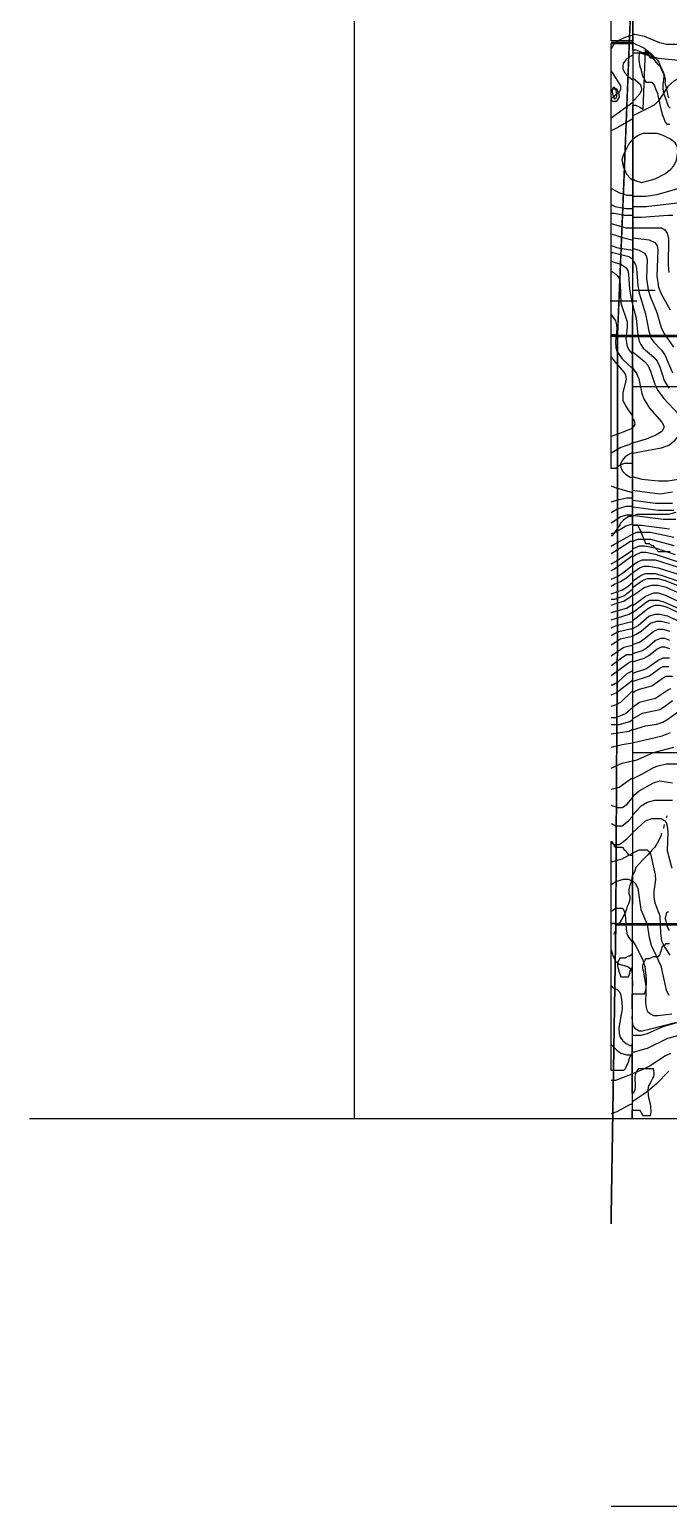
# Model space of a CAD drawing. Extents: x -0.82 to 6.83, y -0.63 to 7.9.
# Drawn here: x -0.817 to 0.088, y 3.104 to 5.197 of the extents above; entities that cross this region are included whole.
import ezdxf

# ---------------------------------------------------------------- set-up
doc = ezdxf.new("R2010")
doc.units = 0
for name, color, linetype in [('Grid', 7, 'CONTINUOUS'), ('roads', 7, 'CONTINUOUS'), ('split_lines', 7, 'CONTINUOUS'), ('split_lines_copy', 7, 'CONTINUOUS'), ('topo', 7, 'CONTINUOUS'), ('topo_grid', 7, 'CONTINUOUS'), ('water', 7, 'CONTINUOUS'), ('white', 7, 'CONTINUOUS')]:
    doc.layers.add(name, color=color, linetype=linetype)

msp = doc.modelspace()

# ---------------------------------------------------------------- linework, layer by layer
at = {"layer": 'Grid', "color": 1}
for points in [[(0.006687, 5.58326), (0.048339, 5.58326), (0.039903, 5.378684), (0.031994, 5.174108), (0.024086, 4.969003), (0.01565, 4.764454), (0.006687, 4.764454)], [(2.529613, 5.383394), (2.516432, 5.180405), (2.503779, 4.976888), (2.490597, 4.77337), (2.284967, 4.770725), (2.07881, 4.76755), (1.873176, 4.764375), (1.667546, 4.761729), (1.460861, 4.761729), (1.254704, 4.761729), (1.048547, 4.761729), (0.841862, 4.761729), (0.635705, 4.761729), (0.429021, 4.761729), (0.222336, 4.761729), (0.015652, 4.761729), (0.006688, 4.761729)], [(0.006687, 4.763898), (0.01565, 4.763898), (0.222334, 4.763898), (0.429019, 4.763898), (0.635703, 4.763898), (0.84186, 4.763898), (1.048549, 4.763898), (1.254707, 4.763898), (1.460864, 4.763898), (1.667548, 4.763898), (1.873178, 4.766544)], [(0.006687, 4.763898), (0.01565, 4.763898), (0.01565, 4.550909), (0.01565, 4.343158), (0.014068, 4.136492), (0.013014, 3.929799), (0.006687, 3.929799)], [(0.006687, 3.504323), (0.006687, 3.515965), (0.00985, 3.722657), (0.013014, 3.929852), (0.219698, 3.929852), (0.426383, 3.929852), (0.63254, 3.929852), (0.839224, 3.929852), (0.837115, 3.723186), (0.835006, 3.517023), (0.832898, 3.310357), (0.830789, 3.103664), (0.623577, 3.103664), (0.415838, 3.103664), (0.208099, 3.103664), (0.006687, 3.103664)], [(0.006687, 3.929799), (0.013014, 3.929799), (0.00985, 3.722604), (0.006687, 3.515912), (0.006687, 3.50427)]]:
    msp.add_lwpolyline(points, dxfattribs=at)
for points in [[(0.841862, 4.762337), (0.635705, 4.762337), (0.429021, 4.762337), (0.222336, 4.762337), (0.015652, 4.762337), (0.024087, 4.966913), (0.031996, 5.172018), (0.039905, 5.376594), (0.048341, 5.58117), (0.255552, 5.58117), (0.463291, 5.58117), (0.670503, 5.58117), (0.878242, 5.58117), (0.869279, 5.375033), (0.860316, 5.169399), (0.850825, 4.963235)], [(0.839226, 3.927683), (0.632542, 3.927683), (0.426384, 3.927683), (0.2197, 3.927683), (0.013015, 3.927683), (0.01407, 4.134375), (0.015652, 4.341041), (0.015652, 4.548792), (0.015652, 4.761808), (0.222336, 4.761808), (0.429021, 4.761808), (0.635705, 4.761808), (0.841862, 4.761808), (0.841862, 4.548263), (0.841336, 4.340539), (0.840283, 4.133846)]]:
    msp.add_lwpolyline(points, close=True, dxfattribs=at)
at = {"layer": 'roads', "color": 7}
for points in [[(0.006687, 5.178844), (0.013014, 5.178844), (0.020395, 5.178844), (0.024613, 5.178844), (0.031467, 5.178844), (0.036212, 5.178844), (0.041485, 5.176199), (0.047812, 5.173553), (0.052557, 5.170907), (0.056248, 5.168261), (0.059411, 5.165615), (0.062575, 5.162969), (0.065738, 5.160324), (0.068902, 5.156619), (0.072065, 5.153444), (0.074174, 5.150799), (0.075756, 5.146036), (0.077337, 5.142861), (0.078919, 5.139686), (0.080501, 5.135982), (0.081028, 5.132807), (0.081028, 5.130161), (0.080501, 5.126457), (0.079974, 5.122224), (0.079446, 5.118519), (0.079446, 5.115874), (0.079446, 5.115874), (0.079446, 5.112699), (0.079974, 5.109524), (0.081028, 5.10529), (0.08261, 5.102115), (0.084192, 5.096824), (0.085246, 5.093649), (0.086301, 5.091003), (0.087355, 5.088357), (0.089991, 5.085711)], [(0.097901, 4.512227), (0.087356, 4.509581), (0.073648, 4.509581), (0.059939, 4.509581), (0.052031, 4.509581), (0.04254, 4.509581), (0.03674, 4.506935), (0.031468, 4.506935), (0.027777, 4.504289), (0.024087, 4.501643), (0.019869, 4.49741), (0.018814, 4.494764), (0.012487, 4.485768), (0.007742, 4.479418), (0.006688, 4.479418)]]:
    msp.add_lwpolyline(points, dxfattribs=at)
for points in [[(0.014068, 5.113466), (0.015123, 5.11082), (0.017232, 5.105528), (0.017759, 5.101295), (0.016177, 5.097591), (0.013541, 5.094945), (0.011432, 5.094945), (0.00985, 5.094945), (0.008268, 5.094945), (0.007214, 5.097591), (0.006687, 5.097591), (0.006687, 5.110291), (0.008796, 5.112937), (0.010905, 5.112937), (0.012486, 5.112937), (0.014068, 5.112937)], [(0.010377, 5.099231), (0.010905, 5.099231), (0.011959, 5.099231), (0.013014, 5.099231), (0.014595, 5.101877), (0.014595, 5.104523), (0.014068, 5.108227), (0.013014, 5.111931), (0.011432, 5.114577), (0.009323, 5.114577), (0.007741, 5.111931), (0.007741, 5.109285), (0.008268, 5.105581), (0.009323, 5.101877), (0.010377, 5.101877)]]:
    msp.add_lwpolyline(points, close=True, dxfattribs=at)
at = {"layer": 'split_lines', "color": 7}
msp.add_lwpolyline([(-0.817174, 3.653521), (-0.775347, 3.653521), (-0.727447, 3.653521), (-0.679542, 3.653521), (-0.632317, 3.653521), (-0.584417, 3.653521), (-0.537193, 3.653521), (-0.489293, 3.653521), (-0.442062, 3.653521), (-0.394163, 3.653521), (-0.346263, 3.653521), (-0.299039, 3.653521), (-0.251139, 3.653521), (-0.203908, 3.653521), (-0.156009, 3.653521), (-0.108785, 3.653521), (-0.060884, 3.653521), (-0.012985, 3.653521), (0.034246, 3.653521), (0.082145, 3.653521), (0.129369, 3.653521)], dxfattribs=at)
at = {"layer": 'split_lines_copy', "color": 7}
msp.add_lwpolyline([(-0.817174, 3.653521), (-0.775347, 3.653521), (-0.727447, 3.653521), (-0.679542, 3.653521), (-0.632317, 3.653521), (-0.584417, 3.653521), (-0.537193, 3.653521), (-0.489293, 3.653521), (-0.442062, 3.653521), (-0.394163, 3.653521), (-0.346263, 3.653521), (-0.299039, 3.653521), (-0.251139, 3.653521), (-0.203908, 3.653521), (-0.156009, 3.653521), (-0.108785, 3.653521), (-0.060884, 3.653521), (-0.012985, 3.653521), (0.034246, 3.653521), (0.082145, 3.653521), (0.129369, 3.653521)], dxfattribs=at)
at = {"layer": 'topo', "color": 2}
for points in [[(0.116889, 5.216891), (0.117416, 5.190433), (0.116361, 5.185141), (0.114252, 5.181437), (0.110562, 5.178262), (0.103708, 5.175616), (0.09369, 5.175616), (0.08472, 5.175616), (0.07523, 5.178262), (0.053613, 5.187258), (0.039905, 5.189904), (0.037268, 5.189904)], [(0.214425, 5.209642), (0.227079, 5.192179), (0.227607, 5.189534), (0.226552, 5.186888), (0.221807, 5.186888), (0.201244, 5.189534), (0.195445, 5.189534), (0.18859, 5.186888), (0.182791, 5.183184), (0.177518, 5.177363), (0.174355, 5.172071), (0.166446, 5.154079), (0.159065, 5.146671), (0.146411, 5.14085), (0.110027, 5.130796), (0.095791, 5.124446), (0.086828, 5.115979), (0.074174, 5.0964), (0.06732, 5.089521), (0.038321, 5.075234), (0.037267, 5.075234)], [(0.153794, 5.200937), (0.149049, 5.190883), (0.142722, 5.171304), (0.139031, 5.163895), (0.133232, 5.159133), (0.126905, 5.155958), (0.117942, 5.152783), (0.106869, 5.152783), (0.073649, 5.155958), (0.047286, 5.163366), (0.038323, 5.163366), (0.037269, 5.163366)], [(0.037267, 5.188846), (0.02725, 5.1862), (0.016177, 5.180908), (0.010378, 5.176146), (0.006687, 5.169796)], [(0.037267, 5.160376), (0.031468, 5.157731), (0.02725, 5.154026), (0.023559, 5.148735), (0.023032, 5.146089), (0.023032, 5.140797), (0.025668, 5.135506), (0.030413, 5.130214), (0.037267, 5.125451)], [(0.006687, 5.13876), (0.007742, 5.136114), (0.019868, 5.117064), (0.019868, 5.112302), (0.018286, 5.108598), (0.006687, 5.098543)], [(0.037267, 5.128653), (0.047812, 5.119657), (0.049394, 5.113836), (0.049394, 5.11119), (0.047285, 5.105899), (0.039903, 5.097961), (0.037267, 5.095315)], [(0.037267, 5.09341), (0.006687, 5.071185)], [(0.037267, 5.070312), (0.016177, 5.058141), (0.006687, 5.053379)], [(0.037267, 4.985434), (0.040431, 4.982788), (0.049394, 4.980142), (0.060466, 4.982788), (0.068902, 4.985434), (0.08261, 4.992313), (0.090519, 4.998663), (0.095264, 5.003955), (0.098955, 5.011892), (0.101064, 5.023005), (0.100537, 5.030942), (0.097373, 5.036234), (0.090519, 5.041526), (0.079974, 5.046817), (0.071538, 5.049463), (0.060466, 5.049463), (0.051503, 5.049463), (0.044649, 5.046817), (0.038322, 5.042055), (0.037267, 5.042055)], [(0.037267, 5.040785), (0.036213, 5.040785), (0.031468, 5.034964), (0.023559, 5.019089), (0.02145, 5.01221), (0.023559, 5.002685), (0.028304, 4.992101), (0.033577, 4.986281), (0.037267, 4.983635)], [(0.006687, 4.971199), (0.007742, 4.971199), (0.018286, 4.965379), (0.029359, 4.962204), (0.037267, 4.962204)], [(0.037267, 4.960643), (0.039376, 4.960643), (0.055721, 4.960643), (0.071538, 4.963288), (0.114245, 4.975459)], [(0.006687, 4.948948), (0.01196, 4.946302), (0.02725, 4.943127), (0.037267, 4.943127)], [(0.037267, 4.946223), (0.056248, 4.946223), (0.100009, 4.951514)], [(0.006687, 4.93683), (0.011432, 4.93683), (0.024613, 4.933655), (0.037267, 4.933655)], [(0.006687, 4.922172), (0.02725, 4.915822), (0.037267, 4.915822)], [(0.037268, 4.931036), (0.049395, 4.931036), (0.086829, 4.933681), (0.093683, 4.933681)], [(0.006687, 4.907408), (0.024613, 4.901588), (0.035685, 4.898942), (0.037267, 4.898942)], [(0.037267, 4.915769), (0.04254, 4.915769), (0.071538, 4.915769), (0.077865, 4.915769), (0.08261, 4.913123), (0.085774, 4.908361), (0.087883, 4.900423), (0.087356, 4.862985), (0.08841, 4.852401)], [(0.037267, 4.901508), (0.060466, 4.898862), (0.068375, 4.895158), (0.071538, 4.890396), (0.072593, 4.884046), (0.071011, 4.847665), (0.073647, 4.83179), (0.077865, 4.821207), (0.089992, 4.799511)], [(0.006687, 4.890925), (0.016177, 4.88775), (0.037267, 4.884046)], [(0.006687, 4.881029), (0.008796, 4.881029), (0.031468, 4.875209), (0.03674, 4.872034)], [(0.037267, 4.886771), (0.04623, 4.884125), (0.053612, 4.879892), (0.056248, 4.876188), (0.057303, 4.870896), (0.056775, 4.843988), (0.058884, 4.828113), (0.062048, 4.817529), (0.071011, 4.795834), (0.077338, 4.774667), (0.081029, 4.766729), (0.094737, 4.746621)], [(0.006687, 4.868832), (0.020923, 4.86407), (0.027777, 4.859307), (0.029886, 4.855603), (0.03094, 4.850311), (0.032522, 4.829145), (0.034631, 4.815915), (0.03674, 4.807449)], [(0.03674, 4.868911), (0.038322, 4.868911), (0.040958, 4.864149), (0.04254, 4.858328), (0.044121, 4.833986), (0.04623, 4.823403), (0.055194, 4.793876), (0.059939, 4.769534), (0.063102, 4.758951), (0.066793, 4.753659), (0.077865, 4.742546), (0.08261, 4.735667), (0.093155, 4.710267)], [(0.006687, 4.854677), (0.010905, 4.852031), (0.015123, 4.848327), (0.017759, 4.844094), (0.019341, 4.836156), (0.020395, 4.809274), (0.029359, 4.782816), (0.029359, 4.774879), (0.02725, 4.758474), (0.029359, 4.747891), (0.031995, 4.742599), (0.036213, 4.737308), (0.03674, 4.737308)], [(0.03674, 4.807131), (0.042013, 4.788081), (0.044121, 4.76374), (0.04623, 4.755273), (0.048339, 4.75051), (0.05203, 4.745219), (0.066793, 4.732519), (0.071538, 4.726698), (0.075229, 4.71876), (0.081556, 4.69971), (0.08841, 4.688598)], [(0.006687, 4.79287), (0.012486, 4.783874), (0.014068, 4.778583), (0.014595, 4.773291), (0.012486, 4.754241), (0.013014, 4.746304), (0.014595, 4.741012), (0.021977, 4.730429), (0.03674, 4.71667)], [(0.006687, 4.733233), (0.010378, 4.727941), (0.024613, 4.711537), (0.026722, 4.707304), (0.027777, 4.700954), (0.023032, 4.682433), (0.023032, 4.67185), (0.026722, 4.663383), (0.03674, 4.649096)], [(0.03674, 4.739663), (0.037795, 4.739663), (0.053612, 4.726433), (0.058357, 4.721142), (0.062048, 4.712675), (0.068375, 4.694154), (0.072593, 4.685158), (0.081029, 4.674046), (0.102118, 4.651292), (0.105282, 4.646), (0.106864, 4.640708), (0.106336, 4.632771), (0.102118, 4.622717), (0.095792, 4.613721), (0.088937, 4.6079), (0.077338, 4.603667), (0.03674, 4.596258)], [(0.03674, 4.718125), (0.038322, 4.71548), (0.04254, 4.709659), (0.045703, 4.701721), (0.049921, 4.681084), (0.053085, 4.672617), (0.060993, 4.660446), (0.078392, 4.640338), (0.081029, 4.635046), (0.081029, 4.6324), (0.078392, 4.627109), (0.069956, 4.621817), (0.056248, 4.616525), (0.03674, 4.610705)], [(0.03674, 4.633565), (0.034631, 4.630919), (0.021977, 4.625627), (0.006687, 4.620335)], [(0.03674, 4.645762), (0.038849, 4.642587), (0.039903, 4.637295), (0.038322, 4.63412), (0.03674, 4.631474)], [(0.03674, 4.610969), (0.031467, 4.608323), (0.020395, 4.604619), (0.006687, 4.596682)], [(0.03674, 4.59737), (0.031468, 4.594724), (0.026195, 4.591549), (0.021977, 4.586257), (0.019868, 4.580965), (0.020395, 4.575674), (0.023032, 4.570382), (0.026722, 4.566678), (0.033577, 4.562445), (0.03674, 4.562445)], [(0.03674, 4.563027), (0.037795, 4.563027), (0.049921, 4.559852), (0.07312, 4.557206), (0.086828, 4.557206), (0.137448, 4.565143)], [(0.006687, 4.550327), (0.011959, 4.547681), (0.026195, 4.543448), (0.03674, 4.540802)], [(0.03674, 4.544135), (0.053612, 4.54149), (0.075756, 4.538844), (0.093155, 4.54149)], [(0.006687, 4.527599), (0.017759, 4.530774), (0.028831, 4.53342), (0.03674, 4.53342)], [(0.006687, 4.512491), (0.01565, 4.517783), (0.027777, 4.521487), (0.03674, 4.521487)], [(0.03674, 4.529769), (0.037795, 4.529769), (0.068902, 4.525535), (0.093155, 4.525535)], [(0.006687, 4.497648), (0.020395, 4.506644), (0.028831, 4.50929), (0.03674, 4.50929)], [(0.03674, 4.520402), (0.037795, 4.520402), (0.07312, 4.51564), (0.095264, 4.51564)], [(0.03674, 4.508205), (0.039903, 4.508205), (0.079974, 4.502913), (0.0979, 4.502913)], [(0.006687, 4.482249), (0.013542, 4.484895), (0.02725, 4.493362), (0.035686, 4.496008), (0.03674, 4.496008)], [(0.006687, 4.464919), (0.011433, 4.467565), (0.032523, 4.479207), (0.03674, 4.481853)], [(0.03674, 4.494553), (0.048867, 4.494553), (0.088937, 4.489261)], [(0.03674, 4.481905), (0.043067, 4.484551), (0.062048, 4.484551), (0.095264, 4.477672)], [(0.006687, 4.454415), (0.011433, 4.457061), (0.034104, 4.471878), (0.03674, 4.471878)], [(0.006687, 4.439625), (0.013542, 4.443329), (0.03674, 4.459204)], [(0.03674, 4.471825), (0.044649, 4.474471), (0.053612, 4.474471), (0.062048, 4.474471), (0.095264, 4.465475)], [(0.03674, 4.461268), (0.037795, 4.461268), (0.046758, 4.464972), (0.053612, 4.464972), (0.068902, 4.462326), (0.097373, 4.452801)], [(0.006687, 4.430153), (0.011433, 4.432799), (0.03674, 4.45132)], [(0.03674, 4.449679), (0.040958, 4.452325), (0.048867, 4.456029), (0.055721, 4.456029), (0.068902, 4.453383), (0.100009, 4.4428)], [(0.03674, 4.437614), (0.044649, 4.442906), (0.050976, 4.445552), (0.05783, 4.445552), (0.068902, 4.445552), (0.104755, 4.43391)], [(0.006687, 4.418114), (0.015651, 4.421819), (0.024614, 4.427639), (0.03674, 4.437694)], [(0.006687, 4.408087), (0.011433, 4.410733), (0.019869, 4.414437), (0.02725, 4.419199), (0.03674, 4.427137)], [(0.03674, 4.427004), (0.046758, 4.433884), (0.053085, 4.436529), (0.059939, 4.436529), (0.07312, 4.433884), (0.113191, 4.421184)], [(0.03674, 4.414939), (0.048867, 4.423406), (0.055721, 4.426052), (0.062048, 4.426052), (0.068902, 4.426052), (0.079974, 4.422877), (0.119518, 4.409119)], [(0.03674, 4.406102), (0.050976, 4.416156), (0.05783, 4.418802), (0.064157, 4.418802), (0.07312, 4.418802), (0.084192, 4.415627), (0.119518, 4.40134)], [(0.006687, 4.396921), (0.022505, 4.402742), (0.030414, 4.408034), (0.03674, 4.413325)], [(0.006687, 4.389645), (0.011433, 4.389645), (0.024614, 4.394408), (0.03674, 4.403933)], [(0.03674, 4.394302), (0.053085, 4.405944), (0.064157, 4.409648), (0.07312, 4.409648), (0.084192, 4.406473), (0.111082, 4.394302)], [(0.03674, 4.380041), (0.054666, 4.39327), (0.059939, 4.395916), (0.066793, 4.398562), (0.07312, 4.398562), (0.082083, 4.395916), (0.111082, 4.382158)], [(0.006687, 4.381126), (0.014596, 4.383771), (0.024614, 4.386946), (0.033577, 4.392767), (0.03674, 4.395413)], [(0.006687, 4.370542), (0.028305, 4.376892), (0.035686, 4.381655), (0.03674, 4.381655)], [(0.03674, 4.371098), (0.037795, 4.371098), (0.055721, 4.384856), (0.060993, 4.388031), (0.066793, 4.388031), (0.07312, 4.388031), (0.082083, 4.385385), (0.117409, 4.36951)], [(0.03674, 4.359509), (0.042013, 4.363213), (0.05783, 4.375913), (0.062575, 4.378559), (0.068902, 4.381205), (0.075229, 4.381205), (0.084192, 4.378559), (0.119518, 4.362684)], [(0.006687, 4.360224), (0.031995, 4.368161), (0.03674, 4.371336)], [(0.006687, 4.348979), (0.013542, 4.352154), (0.035686, 4.357975), (0.03674, 4.357975)], [(0.03674, 4.34845), (0.038322, 4.34845), (0.044649, 4.352154), (0.059939, 4.365383), (0.068902, 4.368558), (0.075229, 4.368558), (0.086301, 4.365912), (0.118463, 4.350566)], [(0.03674, 4.337364), (0.042013, 4.340009), (0.048867, 4.344243), (0.062048, 4.355355), (0.071011, 4.35853), (0.077865, 4.35853), (0.088937, 4.355355)], [(0.006687, 4.338078), (0.015651, 4.34337), (0.033577, 4.347603), (0.03674, 4.347603)], [(0.006687, 4.324664), (0.019869, 4.33313), (0.03674, 4.337364)], [(0.03674, 4.325246), (0.046758, 4.328421), (0.053085, 4.333183), (0.066793, 4.344296), (0.07312, 4.346941), (0.079974, 4.346941), (0.088937, 4.344296)], [(0.03674, 4.312651), (0.050976, 4.316885), (0.05783, 4.321647), (0.068902, 4.331172), (0.076811, 4.334347), (0.082083, 4.334347), (0.088937, 4.331701)], [(0.006687, 4.309503), (0.024614, 4.321674), (0.03674, 4.32432)], [(0.03674, 4.300534), (0.053085, 4.305825), (0.059939, 4.309529), (0.071011, 4.318525), (0.077865, 4.322229), (0.082083, 4.322229), (0.088937, 4.319584)], [(0.006687, 4.295798), (0.022505, 4.307439), (0.028832, 4.311143), (0.03674, 4.311143)], [(0.006687, 4.281563), (0.030941, 4.299555), (0.03674, 4.3022)], [(0.03674, 4.284606), (0.055721, 4.290956), (0.07312, 4.303126), (0.079974, 4.306301), (0.088937, 4.306301)], [(0.03674, 4.273573), (0.037795, 4.273573), (0.060993, 4.280981), (0.075229, 4.291564), (0.079974, 4.29421), (0.08841, 4.29421)], [(0.006687, 4.268307), (0.008796, 4.268307), (0.016704, 4.27307), (0.029358, 4.284182), (0.035685, 4.287357), (0.03674, 4.287357)], [(0.006687, 4.254073), (0.013541, 4.256719), (0.03674, 4.27471)], [(0.03674, 4.256692), (0.039903, 4.259338), (0.046758, 4.261984), (0.064157, 4.266746), (0.079974, 4.277859), (0.084192, 4.280505), (0.093155, 4.280505)], [(0.006687, 4.237801), (0.014068, 4.240447), (0.020395, 4.243622), (0.036212, 4.258968), (0.03674, 4.258968)], [(0.03674, 4.236743), (0.046758, 4.243622), (0.069429, 4.249443), (0.086301, 4.260555), (0.091046, 4.263201)], [(0.006687, 4.221873), (0.013014, 4.221873), (0.020395, 4.224519), (0.026722, 4.227694), (0.03674, 4.23616)], [(0.03674, 4.219968), (0.050976, 4.227905), (0.075229, 4.233197), (0.082083, 4.23743), (0.093155, 4.245897)], [(0.03674, 4.204172), (0.055194, 4.209993), (0.071011, 4.212639), (0.079447, 4.215285), (0.086828, 4.219518), (0.102118, 4.230631)], [(0.006687, 4.211951), (0.017759, 4.211951), (0.033049, 4.216184), (0.03674, 4.21883)], [(0.006687, 4.198881), (0.031994, 4.202585), (0.03674, 4.205231)], [(0.03674, 4.185995), (0.07892, 4.19605), (0.090519, 4.200812)], [(0.006687, 4.179725), (0.021977, 4.183429), (0.03674, 4.186075)], [(0.03674, 4.159775), (0.044121, 4.162421), (0.066266, 4.172475), (0.095264, 4.179884)], [(0.006687, 4.150197), (0.021977, 4.157076), (0.03674, 4.160251)], [(0.03674, 4.134984), (0.050976, 4.141863), (0.066266, 4.150859), (0.07312, 4.153505), (0.084719, 4.15615), (0.106336, 4.15615)], [(0.006687, 4.120088), (0.007214, 4.120088), (0.017759, 4.123263), (0.033049, 4.133846), (0.03674, 4.136492)], [(0.03674, 4.10916), (0.039903, 4.112865), (0.04623, 4.118156), (0.066266, 4.129269), (0.075229, 4.131915), (0.093155, 4.129269)], [(0.006687, 4.097413), (0.01565, 4.094238), (0.021977, 4.094238), (0.028831, 4.098471), (0.03674, 4.107996)], [(0.03674, 4.083311), (0.048867, 4.09654), (0.057303, 4.101831), (0.068375, 4.104477), (0.093155, 4.104477)], [(0.006687, 4.071722), (0.013014, 4.068547), (0.017759, 4.068547), (0.021977, 4.068547), (0.03094, 4.075426), (0.03674, 4.081776)], [(0.03674, 4.058387), (0.055194, 4.07532), (0.064157, 4.078495), (0.077338, 4.078495), (0.082083, 4.075849), (0.084192, 4.073204), (0.085774, 4.067912), (0.086828, 4.059974), (0.085774, 4.033093), (0.092628, 4.008222)], [(0.006687, 4.044708), (0.010905, 4.042062), (0.017759, 4.042062), (0.021977, 4.044708), (0.028831, 4.05), (0.03674, 4.057937)], [(0.006687, 4.017932), (0.008796, 4.017932), (0.021977, 4.021636), (0.03674, 4.029574)], [(0.03674, 4.029547), (0.04623, 4.03431), (0.053085, 4.03431), (0.057303, 4.03431), (0.060466, 4.031664), (0.062048, 4.028489), (0.068902, 3.998988), (0.069429, 3.992109), (0.066793, 3.975175), (0.066793, 3.967238), (0.068375, 3.9593), (0.075229, 3.94078), (0.076283, 3.916438), (0.077865, 3.905325), (0.08261, 3.8958), (0.089465, 3.885217)], [(0.006687, 3.985256), (0.013014, 3.989489), (0.024086, 3.992664), (0.03094, 3.992664), (0.036212, 3.990019)], [(0.036213, 3.990971), (0.040431, 3.987267), (0.044121, 3.979859), (0.048339, 3.949802), (0.057303, 3.928635), (0.060466, 3.910114), (0.063102, 3.899002), (0.076811, 3.870004), (0.084192, 3.835211), (0.08841, 3.828332)], [(0.006687, 3.947209), (0.013014, 3.951442), (0.017759, 3.951442), (0.021977, 3.951442), (0.024613, 3.948796), (0.026195, 3.942976), (0.027776, 3.921809), (0.029358, 3.913871), (0.032522, 3.90858), (0.036212, 3.903817)], [(0.036213, 3.906093), (0.042013, 3.897097), (0.051503, 3.878047), (0.054139, 3.869051), (0.056248, 3.851059), (0.055194, 3.816796), (0.056775, 3.808329), (0.058357, 3.804625), (0.062048, 3.801979), (0.066266, 3.799333), (0.072593, 3.799333), (0.092628, 3.801979)], [(0.006687, 3.892361), (0.009323, 3.883365), (0.013014, 3.875957), (0.017759, 3.872253), (0.029885, 3.869078), (0.033049, 3.866432), (0.035685, 3.862198), (0.036212, 3.857965)], [(0.036213, 3.818092), (0.037267, 3.848149), (0.036213, 3.852911)], [(0.006687, 3.841693), (0.008268, 3.839047), (0.015123, 3.836401), (0.017759, 3.833756), (0.019868, 3.830051), (0.021449, 3.819468), (0.021977, 3.808885), (0.017232, 3.781977), (0.017759, 3.774039), (0.019341, 3.768748), (0.023031, 3.763456), (0.027776, 3.759752), (0.033049, 3.757106), (0.036212, 3.757106)], [(0.036212, 3.833835), (0.035685, 3.827485), (0.036212, 3.790046), (0.036212, 3.790046)], [(0.097373, 3.788935), (0.062048, 3.779939), (0.050449, 3.777294), (0.046231, 3.777294), (0.041485, 3.779939), (0.038322, 3.784173), (0.03674, 3.789994), (0.036213, 3.797931)], [(0.104227, 3.790549), (0.079447, 3.78367), (0.057303, 3.773616), (0.048339, 3.77097), (0.039904, 3.77097), (0.036213, 3.77097)], [(0.110028, 3.772901), (0.086301, 3.767081), (0.057303, 3.752793), (0.04834, 3.750147), (0.039377, 3.747501), (0.036213, 3.747501)], [(0.006687, 3.757926), (0.007214, 3.757926), (0.014595, 3.750518), (0.020395, 3.746284), (0.028304, 3.743639), (0.036212, 3.743639)], [(0.090519, 3.74557), (0.083665, 3.742395), (0.061521, 3.728108), (0.050449, 3.722287), (0.036213, 3.716995)], [(0.006687, 3.70792), (0.013014, 3.70792), (0.036212, 3.716916)], [(0.088411, 3.720593), (0.070484, 3.702602), (0.055721, 3.689902), (0.036213, 3.677202)], [(0.006687, 3.660454), (0.015123, 3.663629), (0.034103, 3.673683), (0.036212, 3.673683)]]:
    msp.add_lwpolyline(points, dxfattribs=at)
at = {"layer": 'topo_grid', "color": 7}
for points in [[(0.03674, 4.691138), (0.071011, 4.691138), (0.108445, 4.691138)], [(0.03674, 4.172343), (0.069956, 4.172343), (0.107391, 4.172343)], [(0.036213, 3.653521), (0.068902, 3.653521), (0.106336, 3.653521)]]:
    msp.add_lwpolyline(points, dxfattribs=at)
at = {"layer": 'water', "color": 4}
for points in [[(0.085775, 4.082173), (0.085248, 4.082173), (0.084193, 4.079527)], [(0.081557, 4.070055), (0.08103, 4.067409), (0.080503, 4.064763)], [(0.077866, 4.057408), (0.076812, 4.054233), (0.073121, 4.046295), (0.071012, 4.042591), (0.067849, 4.037829), (0.064685, 4.034125), (0.058358, 4.027245), (0.050977, 4.019837), (0.045704, 4.014016), (0.041486, 4.009254), (0.039378, 4.002904), (0.036741, 3.99867), (0.036214, 3.99867)], [(0.036213, 3.997824), (0.035685, 3.995178), (0.035158, 3.989886), (0.033049, 3.983536), (0.031468, 3.978245), (0.031468, 3.97507), (0.031468, 3.972424), (0.032522, 3.969778), (0.033049, 3.967132), (0.033049, 3.964486), (0.032522, 3.96184), (0.03094, 3.957607), (0.029359, 3.953903), (0.028304, 3.950199), (0.025668, 3.943849), (0.02145, 3.935911), (0.016177, 3.926915)], [(0.012486, 3.919798), (0.011432, 3.917152), (0.00985, 3.914506)]]:
    msp.add_lwpolyline(points, dxfattribs=at)
at = {"layer": 'white', "color": 7}
for points in [[(-0.35712, 3.65376), (-0.35712, 7.621001), (2.887564, 7.621001)], [(0.037267, 5.527936), (0.037267, 5.181014), (0.036213, 5.181014), (0.031468, 5.181014), (0.024614, 5.181014), (0.020396, 5.181014), (0.019869, 5.181014), (0.013014, 5.181014), (0.006688, 5.181014), (0.006688, 5.220569)], [(0.088409, 5.099866), (0.087355, 5.102512), (0.086828, 5.105158), (0.0863, 5.108333), (0.083137, 5.121562), (0.083664, 5.124737), (0.083664, 5.124737), (0.083664, 5.127383), (0.083664, 5.127383), (0.083137, 5.127383), (0.08261, 5.130558), (0.08261, 5.130558), (0.081555, 5.133733), (0.081028, 5.133733), (0.079446, 5.136908), (0.077864, 5.140083), (0.076283, 5.144316), (0.076283, 5.144316), (0.075756, 5.144316), (0.075756, 5.144316), (0.073647, 5.146962), (0.070483, 5.150137), (0.06732, 5.15437), (0.066792, 5.15437), (0.064156, 5.157016), (0.063629, 5.157016), (0.060993, 5.159662), (0.060465, 5.159662), (0.057302, 5.162308), (0.057302, 5.162308), (0.053611, 5.162308), (0.053611, 5.162308), (0.048866, 5.164954), (0.042012, 5.1676), (0.037266, 5.1676), (0.037266, 5.514521)], [(0.037267, 5.211494), (0.037267, 5.163499), (0.037267, 5.11553), (0.037267, 5.067561), (0.037267, 5.019565), (0.037267, 4.971596), (0.037267, 4.923601), (0.037267, 4.875632), (0.03674, 4.827663), (0.03674, 4.779668), (0.03674, 4.731699), (0.03674, 4.683703), (0.03674, 4.635734), (0.03674, 4.588294), (0.03674, 4.540299), (0.03674, 4.49233), (0.03674, 4.444335), (0.03674, 4.396366), (0.03674, 4.348397), (0.03674, 4.300401), (0.03674, 4.252432), (0.03674, 4.204437), (0.03674, 4.156468), (0.03674, 4.108499), (0.03674, 4.060504), (0.03674, 4.012535), (0.036212, 3.964539), (0.036212, 3.91657), (0.036212, 3.868601), (0.036212, 3.820606), (0.036212, 3.772637), (0.036212, 3.724668), (0.036212, 3.676673), (0.036212, 3.653389)], [(0.037269, 5.211494), (0.037269, 5.163499), (0.037269, 5.11553), (0.037269, 5.067561), (0.037269, 5.019565), (0.037269, 4.971596), (0.037269, 4.923601), (0.037269, 4.875632), (0.036742, 4.827663), (0.036742, 4.779668), (0.036742, 4.731699), (0.036742, 4.683703), (0.036742, 4.635734), (0.036742, 4.588294), (0.036742, 4.540299), (0.036742, 4.49233), (0.036742, 4.444335), (0.036742, 4.396366), (0.036742, 4.348397), (0.036742, 4.300401), (0.036742, 4.252432), (0.036742, 4.204437), (0.036742, 4.156468), (0.036742, 4.108499), (0.036742, 4.060504), (0.036742, 4.012535), (0.036214, 3.964539), (0.036214, 3.91657), (0.036214, 3.868601), (0.036214, 3.820606), (0.036214, 3.772637), (0.036214, 3.724641), (0.036214, 3.676673), (0.036214, 3.653389)], [(0.089993, 4.456691), (0.087357, 4.456691), (0.084721, 4.456691), (0.082085, 4.456691), (0.079447, 4.456691), (0.077338, 4.456691), (0.074702, 4.456691), (0.07312, 4.456691), (0.071539, 4.459336), (0.068375, 4.462511), (0.066266, 4.465157), (0.064684, 4.465157), (0.060466, 4.467803), (0.058358, 4.467803), (0.056249, 4.467803), (0.054667, 4.470449), (0.053612, 4.473095), (0.052558, 4.475741), (0.051503, 4.478386), (0.049394, 4.483678), (0.04834, 4.486324), (0.047285, 4.48897), (0.045704, 4.491616), (0.044122, 4.494261), (0.042013, 4.494261), (0.039904, 4.494261), (0.037268, 4.494261), (0.03674, 4.494261), (0.037268, 5.089521), (0.040431, 5.089521), (0.040958, 5.089521), (0.047285, 5.086875), (0.052031, 5.084229), (0.055194, 5.167785), (0.055194, 5.167785), (0.058358, 5.165139), (0.060994, 5.162493), (0.061521, 5.162493), (0.064157, 5.159847), (0.067321, 5.156143), (0.067848, 5.156143), (0.066266, 5.156143), (0.064157, 5.156143), (0.062576, 5.156143), (0.060994, 5.158789), (0.059412, 5.161435), (0.05783, 5.164081), (0.055721, 5.164081), (0.05414, 5.164081), (0.052031, 5.164081), (0.049922, 5.164081), (0.04834, 5.164081), (0.046758, 5.164081), (0.046231, 5.161435), (0.045704, 5.158789), (0.045704, 5.156143), (0.045704, 5.153497), (0.046231, 5.150322), (0.046758, 5.147676), (0.047285, 5.144501), (0.04834, 5.141326), (0.048867, 5.138681), (0.049922, 5.135506), (0.050449, 5.13286), (0.051503, 5.130214), (0.053085, 5.127568), (0.05414, 5.124922), (0.055721, 5.122276), (0.05783, 5.122276), (0.059939, 5.122276), (0.062048, 5.122276), (0.064157, 5.122276), (0.066266, 5.119631), (0.067848, 5.116985), (0.068902, 5.114339), (0.069957, 5.111693), (0.071011, 5.109047), (0.072066, 5.106401), (0.072593, 5.103226), (0.074175, 5.097406), (0.077338, 5.08206), (0.078393, 5.079414), (0.07892, 5.076239), (0.079975, 5.073593), (0.081029, 5.070947), (0.082084, 5.068301), (0.083138, 5.065656), (0.085247, 5.06301), (0.086829, 5.06301), (0.089465, 5.06301)], [(0.03674, 4.827716), (0.068902, 4.827716)], [(0.043067, 4.811841), (0.005106, 4.811841)], [(0.033576, 4.026875), (0.035685, 4.026875), (0.03674, 4.026875), (0.036213, 3.88609), (0.035685, 3.88609), (0.033049, 3.883444), (0.03094, 3.883444), (0.025668, 3.880799), (0.023032, 3.880799), (0.020395, 3.880799), (0.018814, 3.880799), (0.017232, 3.878153), (0.016177, 3.875507), (0.01565, 3.872861), (0.01565, 3.870215), (0.016177, 3.867569), (0.016705, 3.864924), (0.017232, 3.862278), (0.018286, 3.859632), (0.019341, 3.856986), (0.020395, 3.85434), (0.021977, 3.85434), (0.023559, 3.85434), (0.025668, 3.85434), (0.027777, 3.85434), (0.029359, 3.85434), (0.03094, 3.85434), (0.031995, 3.856986), (0.033049, 3.859632), (0.033577, 3.862278), (0.034631, 3.864924), (0.035686, 3.867569), (0.036213, 3.867569), (0.036213, 3.744723), (0.035158, 3.744723), (0.033577, 3.742078), (0.032522, 3.739432), (0.031468, 3.736786), (0.029886, 3.732023), (0.028831, 3.729378), (0.027777, 3.726732), (0.026195, 3.724086), (0.024086, 3.72144), (0.021977, 3.72144), (0.019341, 3.72144), (0.016705, 3.72144), (0.014069, 3.72144), (0.011432, 3.72144), (0.008796, 3.72144), (0.006687, 3.72144), (0.006687, 4.046216), (0.007214, 4.046216), (0.008796, 4.04357), (0.010378, 4.040924), (0.01196, 4.038279), (0.014068, 4.038279), (0.016177, 4.038279), (0.018286, 4.038279), (0.020395, 4.038279), (0.022504, 4.038279), (0.024086, 4.035633), (0.027777, 4.032458), (0.029359, 4.029812), (0.03094, 4.027166), (0.033576, 4.027166), (0.033576, 4.027166)], [(0.088938, 3.920089), (0.087356, 3.922735), (0.086302, 3.925381), (0.085247, 3.928027), (0.08472, 3.930673), (0.084193, 3.933318), (0.083665, 3.935964), (0.083665, 3.93861), (0.084193, 3.941256), (0.08472, 3.943902), (0.085775, 3.946548), (0.087884, 3.946548)], [(0.036214, 3.653627), (0.036214, 3.665534), (0.037268, 3.665534), (0.03885, 3.665534), (0.040959, 3.665534), (0.043068, 3.665534), (0.045177, 3.665534), (0.046759, 3.665534), (0.04834, 3.662888), (0.049922, 3.660242), (0.051504, 3.657596), (0.053086, 3.657596), (0.055195, 3.657596), (0.056776, 3.657596), (0.058885, 3.657596), (0.060467, 3.657596), (0.062049, 3.657596), (0.062576, 3.660242), (0.063103, 3.662888), (0.063103, 3.665534), (0.062576, 3.668179), (0.062576, 3.670825), (0.062049, 3.674), (0.05994, 3.682996), (0.059412, 3.686171), (0.059412, 3.688817), (0.058885, 3.691992), (0.058885, 3.694638), (0.059412, 3.697284), (0.05994, 3.699929), (0.061521, 3.702575), (0.062576, 3.705221), (0.064158, 3.707867), (0.065739, 3.710513), (0.066794, 3.713159), (0.067321, 3.715804), (0.067321, 3.71845), (0.066794, 3.721096), (0.066267, 3.723742), (0.064685, 3.723742), (0.062576, 3.723742), (0.060467, 3.723742), (0.057831, 3.723742), (0.055194, 3.723742), (0.052558, 3.723742), (0.049922, 3.723742), (0.047286, 3.723742), (0.045177, 3.723742), (0.043068, 3.721096), (0.041486, 3.71845), (0.040432, 3.715804), (0.039904, 3.713159), (0.039904, 3.710513), (0.039904, 3.707867), (0.040432, 3.702575), (0.040432, 3.699929), (0.040432, 3.697284), (0.039904, 3.694638), (0.03885, 3.691992), (0.037795, 3.689346), (0.036214, 3.689346), (0.036741, 3.830131), (0.038323, 3.830131), (0.040959, 3.830131), (0.044122, 3.830131), (0.046758, 3.830131), (0.048867, 3.830131), (0.051504, 3.830131), (0.053613, 3.830131), (0.054667, 3.832777), (0.055722, 3.835423), (0.056249, 3.838068), (0.056249, 3.840714), (0.055722, 3.84336), (0.055194, 3.846535), (0.054667, 3.849181), (0.053085, 3.858177), (0.052558, 3.861352), (0.052031, 3.863998), (0.051504, 3.867173), (0.051504, 3.869818), (0.052031, 3.872464), (0.053085, 3.87511), (0.054667, 3.877756), (0.056249, 3.880402), (0.058885, 3.880402), (0.060994, 3.880402), (0.066266, 3.883048), (0.068903, 3.883048), (0.071539, 3.883048), (0.073648, 3.883048), (0.07523, 3.885693), (0.076284, 3.888339), (0.077339, 3.890985), (0.078393, 3.893631), (0.07892, 3.896277), (0.080502, 3.898923), (0.082084, 3.898923), (0.084193, 3.901568), (0.086829, 3.901568), (0.088938, 3.901568)]]:
    msp.add_lwpolyline(points, dxfattribs=at)
msp.add_lwpolyline([(0.013013, 4.574668), (0.006687, 4.574668), (0.006687, 5.17731), (0.013014, 5.17731), (0.019868, 5.17731), (0.020395, 5.17731), (0.024613, 5.17731), (0.03094, 5.17731), (0.035685, 5.17731), (0.037267, 5.17731), (0.036739, 4.58205), (0.034103, 4.58205), (0.031467, 4.58205), (0.028304, 4.58205), (0.02514, 4.58205), (0.01934, 4.579404), (0.013013, 4.574642)], close=True, dxfattribs=at)

doc.saveas('drawing.dxf')
